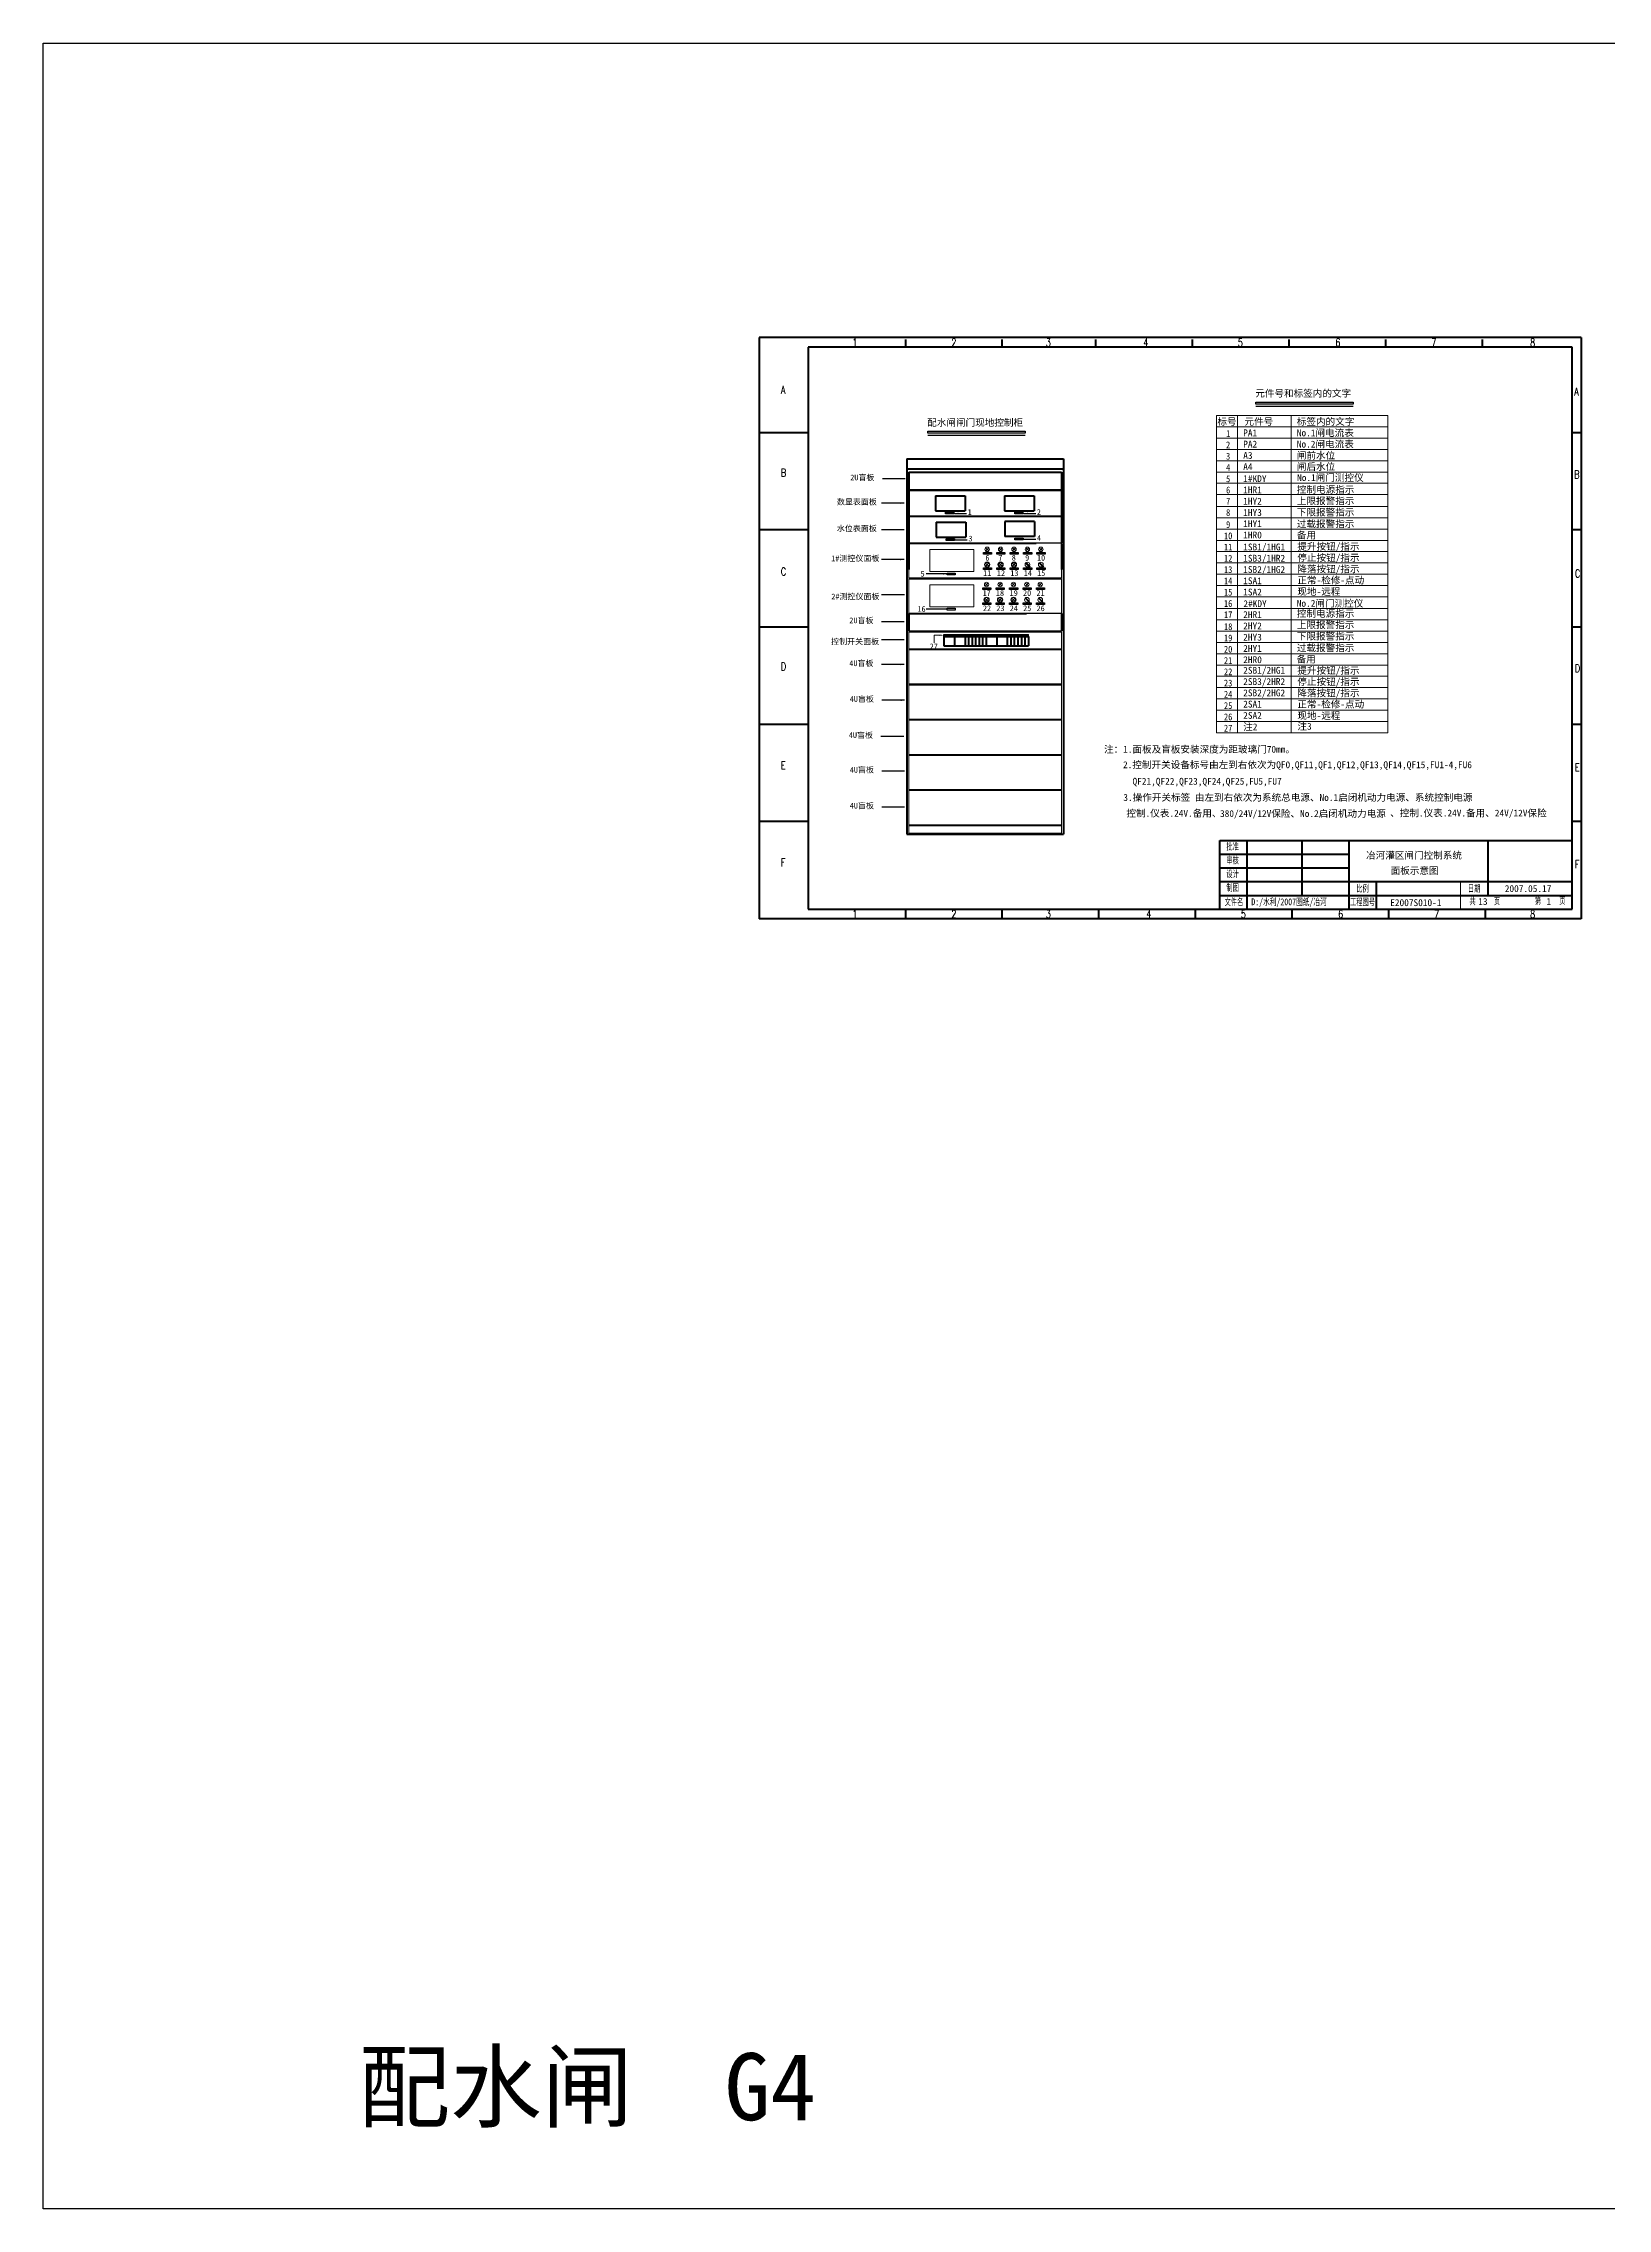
# Model space of a CAD drawing. Header units: millimetres. Extents: x 351 to 10319, y -5939 to 5511.
# Drawn here: x 2031 to 2831, y -5939 to -4833 of the extents above; entities that cross this region are included whole.
import ezdxf
from ezdxf.enums import TextEntityAlignment as Align

# ---------------------------------------------------------------- set-up
doc = ezdxf.new("R2010")
doc.units = ezdxf.units.MM
for name, color, linetype in [('40', 7, 'Continuous'), ('41', 7, 'Continuous'), ('DIM', 7, 'Continuous')]:
    doc.layers.add(name, color=color, linetype=linetype)
doc.styles.add('HZ', font='txt.shx', dxfattribs={"width": 0.65, "bigfont": 'hztxt.shx'})
doc.styles.add('song', font='SimSun.ttf', dxfattribs={"width": 0.65})
doc.styles.add('仿宋', font='SIMFANG.TTF', dxfattribs={"width": 0.65})
doc.dimstyles.new('ISO-25', dxfattribs={"dimtxt": 3.5, "dimasz": 2, "dimexe": 1.25, "dimexo": 0.625, "dimtad": 1, "dimtoh": 1, "dimtxsty": 'song', "dimcen": 2.5, "dimadec": 0, "dimazin": 0, "dimtfac": 1, "dimtmove": 0, "dimatfit": 3, "dimfxl": 0, "dimarcsym": 0})

# ---------------------------------------------------------------- blocks, each defined once
blk = doc.blocks.new('A3图框')
at = {"color": 0, "lineweight": 50}
for p, q in [((167.9, 122.9), (-252.1, 122.9)), ((-177.4, 121.9), (-177.4, 117.9)), ((-128.1, 121.9), (-128.1, 117.9)), ((-80.2, 121.9), (-80.2, 117.9)), ((-30.8, 121.9), (-30.8, 117.9)), ((18.5, 121.9), (18.5, 117.9)), ((67.9, 121.9), (67.9, 117.9)), ((117.3, 121.9), (117.3, 117.9)), ((-227.1, 74.2), (-252.1, 74.2)), ((167.9, 74.2), (163.3, 74.2)), ((-227.1, 24.6), (-252.1, 24.6)), ((167.9, 24.6), (163.3, 24.6)), ((-227.1, -25.1), (-252.1, -25.1)), ((167.5, -25.1), (163.3, -25.1)), ((-227.1, -74.8), (-252.1, -74.8)), ((167.9, -74.8), (163.3, -74.8)), ((-227.1, -124.4), (-252.1, -124.4)), ((167.9, -124.4), (163.3, -124.4)), ((167.9, -174.1), (-252.1, -174.1)), ((-177.4, -169.1), (-177.4, -174.1)), ((-128.1, -169.1), (-128.1, -174.1)), ((-78.7, -169.1), (-78.7, -174.1)), ((-29.3, -169.1), (-29.3, -174.1)), ((20, -169.1), (20, -174.1)), ((69.4, -169.1), (69.4, -174.1)), ((118.8, -169.1), (118.8, -174.1))]:
    blk.add_line(p, q, dxfattribs=at)
at = {"lineweight": 20}
blk.add_line((106.3, -155.1), (106.3, -169.1), dxfattribs=at)
at = {"layer": '40', "color": 0, "lineweight": 50}
for p, q in [((163.3, 117.9), (-227.1, 117.9)), ((163.3, -169.1), (163.3, 117.9)), ((-16.7, -134.1), (163.3, -134.1)), ((-16.7, -169.1), (-16.7, -134.1)), ((-16.7, -141.1), (49.3, -141.1)), ((-2.7, -169.1), (-2.7, -134.1)), ((25.3, -162.1), (25.3, -134.1)), ((49.3, -169.1), (49.3, -134.1)), ((120.3, -162.1), (120.3, -134.1)), ((-16.7, -148.1), (49.3, -148.1)), ((-16.7, -155.1), (163.3, -155.1)), ((-16.7, -162.1), (163.3, -162.1)), ((63.3, -169.1), (63.3, -155.1)), ((63.3, -169.1), (63.3, -155.1)), ((120.3, -162.1), (120.3, -155.1)), ((-227.1, -169.1), (163.3, -169.1))]:
    blk.add_line(p, q, dxfattribs=at)
at = {"layer": '41', "color": 0, "lineweight": 50}
for p, q in [((-252.1, 122.9), (-252.1, -174.1)), ((167.9, 122.9), (167.9, -174.1)), ((-227.1, 117.9), (-227.1, -169.1))]:
    blk.add_line(p, q, dxfattribs=at)
at = {"color": 0, "lineweight": 50, "style": 'HZ', "width": 0.75}
for s, p in [('1', (-204.5, 118.3)), ('2', (-153.9, 118.3)), ('3', (-105.6, 118.3)), ('4', (-55.8, 118.3)), ('5', (-7.5, 118.3)), ('6', (42.3, 118.3)), ('7', (91.3, 118.3)), ('8', (141.8, 118.3)), ('A', (-241, 94.1)), ('A', (164.3, 93.2)), ('B', (-241, 51.8)), ('B', (164.3, 50.9)), ('C', (-241, 1.3)), ('C', (164.7, 0.3)), ('D', (-241, -47.2)), ('D', (164.7, -48.1)), ('E', (-241, -97.7)), ('E', (164.7, -98.7)), ('F', (-241, -147.3)), ('F', (164.7, -148.2)), ('1', (-204.5, -173.6)), ('2', (-153.9, -173.6)), ('3', (-105.6, -173.6)), ('4', (-54.3, -173.6)), ('5', (-6, -173.6)), ('6', (43.7, -173.6)), ('7', (92.8, -173.6)), ('8', (141.8, -173.6))]:
    blk.add_text(s, height=4, dxfattribs=at).set_placement(p)
at = {"layer": '41', "color": 0, "lineweight": 20, "style": '仿宋', "width": 0.65}
for s, p in [('批准', (-13.4, -138.9)), ('审核', (-13.4, -145.9)), ('设计', (-13.4, -152.9)), ('文件名', (-14.3, -167.2)), ('制图', (-13.4, -159.9)), ('工程图号', (49.8, -167.2)), ('比例', (53, -160.3)), ('日期', (110, -160.3)), ('共     页', (110.8, -166.8)), ('第     页', (144.2, -166.6))]:
    blk.add_text(s, height=3.5, dxfattribs=at).set_placement(p)

msp = doc.modelspace()

# ---------------------------------------------------------------- linework, layer by layer
at = {"color": 0}
for p, q in [((2650.897, -5016.373), (2700.649, -5016.373)), ((2650.897, -5017.37), (2650.897, -5016.373)), ((2700.649, -5017.37), (2650.897, -5017.37)), ((2650.897, -5018.43), (2700.649, -5018.43)), ((2700.649, -5016.373), (2700.649, -5017.37)), ((2483.304, -5031.288), (2533.057, -5031.288)), ((2483.304, -5032.285), (2483.304, -5031.288)), ((2533.057, -5032.285), (2483.304, -5032.285)), ((2533.057, -5031.288), (2533.057, -5032.285)), ((2483.304, -5033.345), (2533.057, -5033.345)), ((2491.473, -5135.018), (2534.673, -5135.018)), ((2491.473, -5135.892), (2491.473, -5135.018)), ((2534.673, -5135.892), (2491.473, -5135.892)), ((2509.473, -5135.892), (2509.473, -5135.018)), ((2513.073, -5135.892), (2513.073, -5135.018)), ((2518.473, -5135.892), (2518.473, -5135.018)), ((2523.873, -5135.892), (2523.873, -5135.018)), ((2531.073, -5135.892), (2531.073, -5135.018)), ((2534.673, -5135.892), (2534.673, -5135.018))]:
    msp.add_line(p, q, dxfattribs=at)
at = {"color": 0, "lineweight": 20}
for p, q in [((2630.744, -5023.289), (2718.336, -5023.289)), ((2630.744, -5029.048), (2630.744, -5023.289)), ((2630.744, -5029.048), (2718.336, -5029.048)), ((2630.744, -5029.048), (2718.336, -5029.048)), ((2630.744, -5185.247), (2630.744, -5029.048)), ((2641.543, -5023.289), (2641.543, -5029.048)), ((2641.543, -5029.048), (2641.543, -5185.247)), ((2668.938, -5023.289), (2668.938, -5029.048)), ((2668.938, -5029.048), (2668.938, -5185.247)), ((2718.336, -5023.289), (2718.336, -5029.048)), ((2718.336, -5029.048), (2718.336, -5185.247)), ((2630.744, -5034.807), (2718.336, -5034.807)), ((2630.744, -5040.567), (2718.336, -5040.567)), ((2630.744, -5046.326), (2718.336, -5046.326)), ((2630.744, -5052.085), (2718.336, -5052.085)), ((2630.744, -5057.845), (2718.336, -5057.845)), ((2630.744, -5063.604), (2718.336, -5063.604)), ((2718.336, -5069.712), (2630.744, -5069.712)), ((2630.744, -5075.471), (2718.336, -5075.471)), ((2630.744, -5081.23), (2718.336, -5081.23)), ((2630.744, -5086.99), (2718.336, -5086.99)), ((2630.744, -5086.99), (2718.336, -5086.99)), ((2630.744, -5092.749), (2718.336, -5092.749)), ((2630.744, -5098.508), (2718.336, -5098.508)), ((2630.744, -5104.268), (2718.336, -5104.268)), ((2630.744, -5110.027), (2718.336, -5110.027)), ((2630.744, -5115.786), (2718.336, -5115.786)), ((2718.336, -5121.894), (2630.744, -5121.894)), ((2630.744, -5127.653), (2718.336, -5127.653)), ((2630.744, -5133.413), (2718.336, -5133.413)), ((2630.744, -5139.172), (2718.336, -5139.172)), ((2630.744, -5139.172), (2718.336, -5139.172)), ((2630.744, -5144.931), (2718.336, -5144.931)), ((2630.744, -5150.691), (2718.336, -5150.691)), ((2630.744, -5156.45), (2718.336, -5156.45)), ((2630.744, -5162.209), (2718.336, -5162.209)), ((2630.744, -5167.969), (2718.336, -5167.969)), ((2630.744, -5173.728), (2718.336, -5173.728)), ((2630.744, -5179.487), (2718.336, -5179.487)), ((2630.744, -5185.247), (2718.336, -5185.247))]:
    msp.add_line(p, q, dxfattribs=at)
at = {"lineweight": 50}
for p, q in [((2472.635, -5045.422), (2472.635, -5237.138)), ((2472.635, -5045.422), (2552.635, -5045.422)), ((2472.635, -5050.422), (2552.635, -5050.422)), ((2473.635, -5052.249), (2473.635, -5079.152)), ((2473.635, -5052.249), (2551.635, -5052.249)), ((2473.635, -5052.249), (2551.635, -5052.249)), ((2551.635, -5052.249), (2551.635, -5079.152)), ((2552.635, -5045.422), (2552.635, -5205.409)), ((2552.635, -5045.422), (2552.635, -5237.138)), ((2472.635, -5061.372), (2539.635, -5061.372)), ((2473.635, -5061.139), (2551.635, -5061.139)), ((2473.635, -5061.372), (2551.635, -5061.372)), ((2487.127, -5064.227), (2502.327, -5064.227)), ((2487.127, -5064.227), (2487.127, -5071.837)), ((2502.327, -5064.227), (2502.327, -5071.837)), ((2522.482, -5064.227), (2537.682, -5064.227)), ((2522.482, -5064.227), (2522.482, -5071.837)), ((2537.682, -5064.227), (2537.682, -5071.837)), ((2473.635, -5074.707), (2538.635, -5074.707)), ((2473.635, -5074.707), (2551.635, -5074.707)), ((2473.635, -5074.907), (2473.635, -5101.948)), ((2487.127, -5071.837), (2502.327, -5071.837)), ((2522.482, -5071.837), (2537.682, -5071.837)), ((2551.635, -5074.907), (2551.635, -5088.242)), ((2487.525, -5077.774), (2502.725, -5077.774)), ((2487.525, -5077.774), (2487.525, -5085.384)), ((2487.525, -5085.384), (2502.725, -5085.384)), ((2502.725, -5077.774), (2502.725, -5085.384)), ((2522.563, -5077.423), (2522.563, -5085.033)), ((2537.763, -5077.423), (2522.563, -5077.423)), ((2537.763, -5085.033), (2522.563, -5085.033)), ((2537.763, -5077.423), (2537.763, -5085.033)), ((2473.635, -5088.442), (2538.635, -5088.442)), ((2551.635, -5088.613), (2551.635, -5101.948)), ((2473.635, -5106.422), (2551.635, -5106.422)), ((2473.635, -5124.402), (2473.635, -5133.292)), ((2473.635, -5124.402), (2533.635, -5124.402)), ((2551.635, -5124.402), (2551.635, -5133.292)), ((2473.635, -5133.492), (2551.635, -5133.492)), ((2473.635, -5133.492), (2533.635, -5133.492)), ((2473.635, -5142.582), (2551.635, -5142.582)), ((2491.473, -5136.162), (2491.473, -5140.862)), ((2491.473, -5136.162), (2534.673, -5136.162)), ((2491.473, -5140.862), (2534.673, -5140.862)), ((2496.873, -5136.162), (2496.873, -5140.862)), ((2496.873, -5136.162), (2496.873, -5140.862)), ((2502.273, -5136.162), (2502.273, -5140.862)), ((2504.073, -5136.162), (2504.073, -5140.862)), ((2505.873, -5136.162), (2505.873, -5140.862)), ((2507.673, -5136.162), (2507.673, -5140.862)), ((2509.473, -5136.162), (2509.473, -5140.862)), ((2511.273, -5136.162), (2511.273, -5140.862)), ((2513.073, -5136.162), (2513.073, -5140.862)), ((2513.073, -5136.162), (2513.073, -5140.862)), ((2518.473, -5136.162), (2518.473, -5140.862)), ((2518.473, -5136.162), (2518.473, -5140.862)), ((2523.873, -5136.162), (2523.873, -5140.862)), ((2525.673, -5136.162), (2525.673, -5140.862)), ((2527.473, -5136.162), (2527.473, -5140.862)), ((2529.273, -5136.162), (2529.273, -5140.862)), ((2531.073, -5136.162), (2531.073, -5140.862)), ((2532.873, -5136.162), (2532.873, -5140.862)), ((2534.673, -5136.162), (2534.673, -5140.862)), ((2534.673, -5136.162), (2534.673, -5140.862)), ((2473.635, -5160.562), (2551.635, -5160.562)), ((2473.635, -5178.542), (2551.635, -5178.542)), ((2473.635, -5196.522), (2551.635, -5196.522)), ((2473.635, -5214.502), (2551.635, -5214.502)), ((2472.635, -5237.138), (2552.635, -5237.138)), ((2472.635, -5237.138), (2552.635, -5237.138)), ((2473.635, -5232.482), (2551.635, -5232.482)), ((2473.635, -5236.732), (2551.635, -5236.732))]:
    msp.add_line(p, q, dxfattribs=at)
at = {"lineweight": 20}
for p, q in [((2473.635, -5074.907), (2551.635, -5074.907)), ((2473.635, -5088.242), (2551.635, -5088.242)), ((2473.635, -5088.242), (2551.635, -5088.242)), ((2473.635, -5088.442), (2473.635, -5106.222)), ((2473.635, -5088.442), (2551.635, -5088.442)), ((2473.635, -5088.442), (2551.635, -5088.442)), ((2484.279, -5091.732), (2484.279, -5102.932)), ((2484.279, -5091.732), (2506.779, -5091.732)), ((2506.779, -5091.732), (2506.779, -5102.932)), ((2512.745, -5090.857), (2514.46, -5092.314)), ((2512.745, -5098.654), (2514.46, -5100.111)), ((2512.836, -5092.409), (2514.369, -5090.762)), ((2512.836, -5100.206), (2514.369, -5098.559)), ((2519.599, -5090.857), (2521.314, -5092.314)), ((2519.599, -5098.654), (2521.314, -5100.111)), ((2519.69, -5092.409), (2521.223, -5090.762)), ((2519.69, -5100.206), (2521.223, -5098.559)), ((2526.453, -5090.857), (2528.167, -5092.314)), ((2526.453, -5098.654), (2528.167, -5100.111)), ((2526.543, -5092.409), (2528.077, -5090.762)), ((2526.543, -5100.206), (2528.077, -5098.559)), ((2533.306, -5090.857), (2535.021, -5092.314)), ((2533.397, -5092.409), (2534.93, -5090.762)), ((2540.16, -5090.857), (2541.875, -5092.314)), ((2540.251, -5092.409), (2541.784, -5090.762)), ((2551.635, -5088.442), (2551.635, -5106.222)), ((2473.635, -5106.222), (2551.635, -5106.222)), ((2473.635, -5106.422), (2473.635, -5124.202)), ((2473.635, -5106.422), (2538.635, -5106.422)), ((2473.635, -5106.422), (2538.635, -5106.422)), ((2484.279, -5102.932), (2506.779, -5102.932)), ((2484.279, -5109.712), (2506.779, -5109.712)), ((2484.279, -5109.712), (2484.279, -5120.912)), ((2506.779, -5109.712), (2506.779, -5120.912)), ((2512.458, -5108.837), (2514.172, -5110.294)), ((2512.548, -5110.389), (2514.082, -5108.742)), ((2519.311, -5108.837), (2521.026, -5110.294)), ((2519.402, -5110.389), (2520.935, -5108.742)), ((2526.165, -5108.837), (2527.88, -5110.294)), ((2526.256, -5110.389), (2527.789, -5108.742)), ((2533.019, -5108.837), (2534.733, -5110.294)), ((2533.109, -5110.389), (2534.643, -5108.742)), ((2539.872, -5108.837), (2541.587, -5110.294)), ((2539.963, -5110.389), (2541.496, -5108.742)), ((2551.635, -5106.422), (2551.635, -5124.202)), ((2484.279, -5120.912), (2506.779, -5120.912)), ((2512.458, -5116.634), (2514.172, -5118.091)), ((2512.548, -5118.186), (2514.082, -5116.539)), ((2519.311, -5116.634), (2521.026, -5118.091)), ((2519.402, -5118.186), (2520.935, -5116.539)), ((2526.165, -5116.634), (2527.88, -5118.091)), ((2526.256, -5118.186), (2527.789, -5116.539)), ((2473.635, -5124.202), (2551.635, -5124.202)), ((2473.635, -5124.402), (2551.635, -5124.402)), ((2473.635, -5133.292), (2551.635, -5133.292)), ((2473.635, -5133.492), (2473.635, -5151.272)), ((2473.635, -5142.382), (2551.635, -5142.382)), ((2473.635, -5142.382), (2551.635, -5142.382)), ((2486.561, -5135.455), (2486.561, -5139.279)), ((2534.673, -5135.892), (2534.673, -5135.018)), ((2551.635, -5133.492), (2551.635, -5151.272)), ((2473.635, -5151.472), (2473.635, -5169.252)), ((2551.635, -5151.472), (2551.635, -5169.252)), ((2473.635, -5160.362), (2551.635, -5160.362)), ((2473.635, -5169.452), (2473.635, -5187.232)), ((2551.635, -5169.452), (2551.635, -5187.232)), ((2473.635, -5178.342), (2551.635, -5178.342)), ((2473.635, -5187.432), (2473.635, -5205.212)), ((2551.635, -5187.432), (2551.635, -5205.212)), ((2473.635, -5191.526), (2473.635, -5236.732)), ((2473.635, -5196.322), (2551.635, -5196.322)), ((2551.635, -5191.526), (2551.635, -5236.732)), ((2473.635, -5214.302), (2551.635, -5214.302)), ((2473.635, -5232.282), (2551.635, -5232.282))]:
    msp.add_line(p, q, dxfattribs=at)
for points in [[(2031.384, -4833.095), (7052.34, -4833.095), (7052.34, -5939.234), (2031.384, -5939.234)], [(2533.226, -5098.597), (2533.436, -5098.387), (2535.481, -5100.432), (2535.271, -5100.642)], [(2540.08, -5098.597), (2540.29, -5098.387), (2542.335, -5100.432), (2542.125, -5100.642)], [(2532.938, -5116.577), (2533.148, -5116.367), (2535.193, -5118.412), (2534.983, -5118.622)], [(2539.792, -5116.577), (2540.002, -5116.367), (2542.047, -5118.412), (2541.837, -5118.622)]]:
    msp.add_lwpolyline(points, close=True)
at = {"color": 0}
for points in [[(2492.335, -5072.65), (2496.487, -5072.65), (2496.487, -5073.524), (2492.335, -5073.524)], [(2527.69, -5072.65), (2531.842, -5072.65), (2531.842, -5073.524), (2527.69, -5073.524)], [(2492.733, -5086.196), (2496.884, -5086.196), (2496.884, -5087.07), (2492.733, -5087.07)], [(2527.771, -5085.845), (2531.923, -5085.845), (2531.923, -5086.719), (2527.771, -5086.719)], [(2511.638, -5093.192), (2515.79, -5093.192), (2515.79, -5094.066), (2511.638, -5094.066)], [(2518.492, -5093.192), (2522.644, -5093.192), (2522.644, -5094.066), (2518.492, -5094.066)], [(2525.346, -5093.192), (2529.497, -5093.192), (2529.497, -5094.066), (2525.346, -5094.066)], [(2532.199, -5093.192), (2536.351, -5093.192), (2536.351, -5094.066), (2532.199, -5094.066)], [(2539.053, -5093.192), (2543.205, -5093.192), (2543.205, -5094.066), (2539.053, -5094.066)], [(2493.136, -5103.745), (2497.288, -5103.745), (2497.288, -5104.619), (2493.136, -5104.619)], [(2511.638, -5100.988), (2515.79, -5100.988), (2515.79, -5101.862), (2511.638, -5101.862)], [(2518.492, -5100.988), (2522.644, -5100.988), (2522.644, -5101.862), (2518.492, -5101.862)], [(2525.346, -5100.988), (2529.497, -5100.988), (2529.497, -5101.862), (2525.346, -5101.862)], [(2532.199, -5100.988), (2536.351, -5100.988), (2536.351, -5101.862), (2532.199, -5101.862)], [(2539.053, -5100.988), (2543.205, -5100.988), (2543.205, -5101.862), (2539.053, -5101.862)], [(2511.35, -5111.172), (2515.502, -5111.172), (2515.502, -5112.046), (2511.35, -5112.046)], [(2511.35, -5118.968), (2515.502, -5118.968), (2515.502, -5119.842), (2511.35, -5119.842)], [(2518.204, -5111.172), (2522.356, -5111.172), (2522.356, -5112.046), (2518.204, -5112.046)], [(2518.204, -5118.968), (2522.356, -5118.968), (2522.356, -5119.842), (2518.204, -5119.842)], [(2525.058, -5111.172), (2529.21, -5111.172), (2529.21, -5112.046), (2525.058, -5112.046)], [(2525.058, -5118.968), (2529.21, -5118.968), (2529.21, -5119.842), (2525.058, -5119.842)], [(2531.911, -5111.172), (2536.063, -5111.172), (2536.063, -5112.046), (2531.911, -5112.046)], [(2531.911, -5118.968), (2536.063, -5118.968), (2536.063, -5119.842), (2531.911, -5119.842)], [(2538.765, -5111.172), (2542.917, -5111.172), (2542.917, -5112.046), (2538.765, -5112.046)], [(2538.765, -5118.968), (2542.917, -5118.968), (2542.917, -5119.842), (2538.765, -5119.842)], [(2493.136, -5121.725), (2497.288, -5121.725), (2497.288, -5122.599), (2493.136, -5122.599)]]:
    msp.add_lwpolyline(points, close=True, dxfattribs=at)
at = {"lineweight": 20}
msp.add_lwpolyline([(2489.39, -5135.455), (2486.561, -5135.455)], dxfattribs=at)
for centre, radius in [((2513.603, -5099.382), 1.35), ((2513.603, -5091.586), 1.125), ((2513.603, -5099.382), 1.125), ((2520.456, -5099.382), 1.35), ((2520.456, -5091.586), 1.125), ((2520.456, -5099.382), 1.125), ((2527.31, -5099.382), 1.35), ((2527.31, -5091.586), 1.125), ((2527.31, -5099.382), 1.125), ((2534.164, -5099.382), 1.215), ((2534.164, -5091.586), 1.125), ((2541.017, -5099.382), 1.215), ((2541.017, -5091.586), 1.125), ((2513.315, -5109.566), 1.125), ((2520.169, -5109.566), 1.125), ((2527.022, -5109.566), 1.125), ((2533.876, -5109.566), 1.125), ((2540.73, -5109.566), 1.125), ((2513.315, -5117.362), 1.35), ((2513.315, -5117.362), 1.125), ((2520.169, -5117.362), 1.35), ((2520.169, -5117.362), 1.125), ((2527.022, -5117.362), 1.35), ((2527.022, -5117.362), 1.125), ((2533.876, -5117.362), 1.215), ((2540.73, -5117.362), 1.215)]:
    msp.add_circle(centre, radius, dxfattribs=at)
msp.add_solid([(2489.39, -5135.108), (2491.473, -5135.455), (2489.39, -5135.802)], dxfattribs=at)

# ---------------------------------------------------------------- block references
at = {"layer": '40', "lineweight": 20, "ltscale": 10}
msp.add_blockref('A3图框', (2649.193, -5106.249), dxfattribs=at)

# ---------------------------------------------------------------- texts
at = {"color": 0, "style": 'song'}
for s, p in [('元件号和标签内的文字', (2650.568, -5013.657)), ('配水闸闸门现地控制柜', (2482.975, -5028.572))]:
    msp.add_text(s, height=3.5, dxfattribs=at).set_placement(p)
msp.add_text('配水闸  G4', height=34.3, dxfattribs=at).set_placement((2309.279, -5894.035), align=Align.CENTER)
at = {"layer": '41', "color": 0, "style": 'song'}
for s, height, p in [('2U盲板', 2.9167, (2443.65, -5056.34)), ('数显表面板', 2.9167, (2436.824, -5068.828)), ('1', 2.917, (2503.622, -5074.004)), ('2', 2.917, (2538.976, -5074.004)), ('水位表面板', 2.9167, (2436.803, -5082.363)), ('3', 2.917, (2504.019, -5087.55)), ('4', 2.917, (2539.058, -5087.199)), ('1#测控仪面板', 2.9167, (2433.932, -5097.635)), ('6', 2.917, (2512.684, -5097.365)), ('7', 2.917, (2519.303, -5097.365)), ('8', 2.917, (2526.157, -5097.365)), ('9', 2.917, (2533.011, -5097.365)), ('10', 2.9167, (2539.062, -5097.365)), ('5', 2.917, (2479.596, -5105.525)), ('11', 2.9167, (2511.508, -5105.162)), ('12', 2.9167, (2518.576, -5105.162)), ('13', 2.9167, (2525.43, -5105.162)), ('14', 2.9167, (2532.284, -5105.162)), ('15', 2.9167, (2539.137, -5105.162)), ('2#测控仪面板', 2.9167, (2433.985, -5117.12)), ('16', 2.9167, (2478.012, -5123.505)), ('17', 2.9167, (2511.288, -5115.345)), ('22', 2.9167, (2511.446, -5123.142)), ('18', 2.9167, (2518.063, -5115.345)), ('23', 2.9167, (2518.289, -5123.142)), ('24', 2.9167, (2525.142, -5123.142)), ('19', 2.9167, (2525.067, -5115.345)), ('20', 2.9167, (2531.921, -5115.345)), ('25', 2.9167, (2531.996, -5123.142)), ('21', 2.9167, (2538.775, -5115.345)), ('26', 2.9167, (2538.85, -5123.142)), ('2U盲板', 2.9167, (2443.169, -5129.33)), ('控制开关面板', 2.9167, (2433.873, -5140.126)), ('27', 2.9167, (2484.256, -5142.597)), ('4U盲板', 2.9167, (2443.169, -5151.245)), ('4U盲板', 2.9167, (2443.413, -5169.509)), ('4U盲板', 2.9167, (2442.925, -5187.977)), ('注：1.面板及盲板安装深度为距玻璃门70mm。', 3.5, (2573.276, -5195.513)), ('4U盲板', 2.9167, (2443.413, -5205.713)), ('2.控制开关设备标号由左到右依次为QF0,QF11,QF1,QF12,QF13,QF14,QF15,FU1-4,FU6', 3.5, (2583.002, -5203.38)), ('QF21,QF22,QF23,QF24,QF25,FU5,FU7', 3.5, (2587.858, -5211.82)), ('4U盲板', 2.9167, (2443.413, -5224.028)), ('冶河灌区闸门控制系统', 3.5, (2707.171, -5249.648)), ('面板示意图', 3.5, (2719.725, -5257.476)), ('2007.05.17', 3.5, (2778.043, -5266.658)), ('E2007S010-1', 3.5, (2719.504, -5273.821)), ('13', 3.5, (2764.476, -5273.255)), ('1', 3.5, (2799.339, -5273.255))]:
    msp.add_text(s, height=height, dxfattribs=at).set_placement(p)
at = {"layer": '41', "color": 0, "style": 'song', "width": 0.7}
msp.add_text('D:/水利/2007图纸/冶河', height=3.5, dxfattribs=at).set_placement((2648.549, -5273.388))
at = {"layer": 'DIM', "color": 0, "style": 'song'}
for s, p in [('标号', (2631.226, -5028.074)), ('PA1', (2644.408, -5033.834)), ('元件号', (2645.042, -5028.074)), ('标签内的文字', (2671.803, -5028.074)), ('No.1闸电流表', (2671.803, -5033.834)), ('A3', (2644.408, -5045.352)), ('PA2', (2644.408, -5039.593)), ('No.2闸电流表', (2671.803, -5039.593)), ('闸前水位', (2671.803, -5045.352)), ('A4', (2644.408, -5051.112)), ('1#KDY', (2644.408, -5057.219)), ('No.1闸门测控仪', (2671.933, -5056.714)), ('闸后水位', (2671.803, -5051.112)), ('1HR1', (2644.408, -5062.979)), ('1HR1', (2644.408, -5062.979)), ('1HY2', (2644.408, -5068.738)), ('控制电源指示', (2671.803, -5062.803)), ('上限报警指示', (2671.803, -5068.562)), ('1HY3', (2644.408, -5074.497)), ('1HY1', (2644.408, -5080.257)), ('过载报警指示', (2671.803, -5080.348)), ('下限报警指示', (2671.803, -5074.411)), ('1HR0', (2644.408, -5086.016)), ('备用', (2671.803, -5086.107)), ('提升按钮/指示', (2672.06, -5091.866)), ('1SB1/1HG1', (2644.408, -5092.124)), ('1SB3/1HR2', (2644.408, -5097.883)), ('停止按钮/指示', (2672.06, -5097.626)), ('1SB2/1HG2', (2644.408, -5103.642)), ('1SA1', (2644.408, -5109.402)), ('正常-检修-点动', (2672.06, -5109.144)), ('降落按钮/指示', (2672.06, -5103.385)), ('2#KDY', (2644.488, -5121.104)), ('1SA2', (2644.408, -5115.161)), ('No.2闸门测控仪', (2671.764, -5120.921)), ('现地-远程', (2672.06, -5114.904)), ('2HR1', (2644.408, -5126.68)), ('2HY2', (2644.408, -5132.439)), ('控制电源指示', (2671.803, -5126.155)), ('上限报警指示', (2671.803, -5131.915)), ('2HY3', (2644.408, -5138.198)), ('2HY1', (2644.408, -5143.958)), ('过载报警指示', (2671.803, -5143.7)), ('下限报警指示', (2671.803, -5137.763)), ('2HR0', (2644.408, -5149.717)), ('2SB1/2HG1', (2644.408, -5155.128)), ('备用', (2671.667, -5149.46)), ('提升按钮/指示', (2672.06, -5155.219)), ('2SB3/2HR2', (2644.408, -5160.887)), ('2SB2/2HG2', (2644.408, -5166.646)), ('停止按钮/指示', (2672.06, -5160.978)), ('降落按钮/指示', (2672.06, -5166.737)), ('2SA1', (2644.408, -5172.406)), ('2SA2', (2644.408, -5178.165)), ('现地-远程', (2672.06, -5178.256)), ('正常-检修-点动', (2672.06, -5172.497)), ('注2', (2644.408, -5184.013)), ('注3', (2672.094, -5183.736)), ('3.操作开关标签 由左到右依次为系统总电源、No.1启闭机动力电源、系统控制电源', (2583.161, -5220.089)), ('控制.仪表.24V.备用、', (2584.735, -5228.176)), ('380/24V/12V保险、No.2启闭机动力电源', (2632.558, -5228.321)), ('、控制.仪表.24V.备用、24V/12V保险', (2719.472, -5228.057))]:
    msp.add_text(s, height=3.5, dxfattribs=at).set_placement(p)
at = {"layer": 'DIM', "color": 0, "width": 0.9}
for s, p in [('1', (2636.712, -5034.241)), ('3', (2636.712, -5045.76)), ('2', (2636.712, -5040.001)), ('4', (2636.712, -5051.519)), ('5', (2636.712, -5057.279)), ('6', (2636.712, -5063.038)), ('7', (2636.712, -5068.797)), ('8', (2636.712, -5074.557)), ('10', (2636.712, -5086.424)), ('9', (2636.712, -5080.664)), ('11', (2636.712, -5092.183)), ('12', (2636.712, -5097.942)), ('13', (2636.712, -5103.702)), ('14', (2636.712, -5109.461)), ('15', (2636.712, -5115.22)), ('16', (2636.712, -5120.98)), ('17', (2636.712, -5126.739)), ('18', (2636.712, -5132.847)), ('20', (2636.712, -5144.365)), ('19', (2636.712, -5138.606)), ('21', (2636.712, -5150.125)), ('22', (2636.712, -5155.884)), ('23', (2636.712, -5161.643)), ('24', (2636.712, -5167.403)), ('25', (2636.712, -5173.162)), ('26', (2636.712, -5178.921)), ('27', (2636.712, -5184.681))]:
    msp.add_text(s, height=3.5, dxfattribs=at).set_placement(p, align=Align.CENTER)

# ---------------------------------------------------------------- leaders
at = {"lineweight": 20}
for points in [[(2471.669, -5055.553), (2460.059, -5055.553)], [(2471.202, -5068.04), (2459.592, -5068.04)], [(2496.879, -5073.21), (2503.029, -5073.21)], [(2532.234, -5073.21), (2538.383, -5073.21)], [(2471.181, -5081.575), (2459.571, -5081.575)], [(2497.277, -5086.757), (2503.426, -5086.757)], [(2532.315, -5086.406), (2538.465, -5086.406)], [(2471.246, -5096.848), (2459.636, -5096.848)], [(2493.136, -5104.182), (2482.436, -5104.182)], [(2471.3, -5114.842), (2459.69, -5114.842)], [(2471.187, -5128.542), (2459.577, -5128.542)], [(2493.136, -5122.162), (2482.436, -5122.162)], [(2471.187, -5137.848), (2459.577, -5137.848)], [(2471.187, -5150.457), (2459.577, -5150.457)], [(2471.431, -5168.721), (2459.821, -5168.721)], [(2470.943, -5187.189), (2459.333, -5187.189)], [(2471.431, -5204.925), (2459.821, -5204.925)], [(2471.431, -5223.24), (2459.821, -5223.24)]]:
    msp.add_leader(points, dimstyle='ISO-25', override={"dimgap": 0.625, "dimtad": 0}, dxfattribs=at)

doc.saveas('drawing.dxf')
